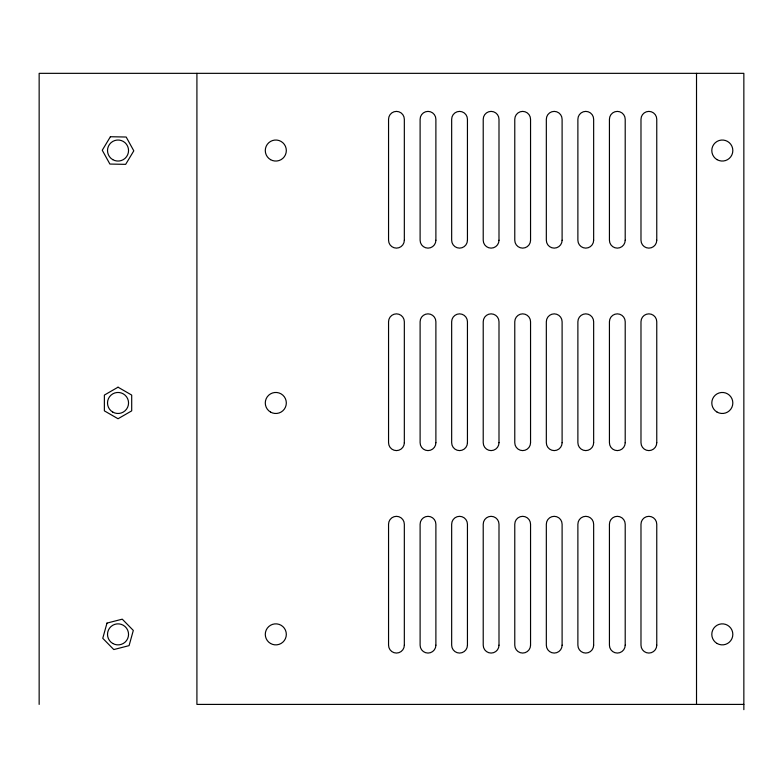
<?xml version="1.0" encoding="UTF-8"?>
<svg xmlns="http://www.w3.org/2000/svg" width="783" height="783" viewBox="0 0 783 783"><rect width="100%" height="100%" fill="white"/><g stroke="black" fill="none" stroke-linecap="round" stroke-linejoin="round"><path stroke-width="1.17" d="M743.85 704.406L196.915 704.406L196.915 73.338M743.85 709.662L743.85 73.338L39.15 73.338L39.15 704.406M696.518 73.338L696.518 704.406M106.987 623.102L102.759 638.302L113.799 649.567L129.078 645.632L133.316 630.432L122.265 619.167L106.987 623.102M110.403 136.731L102.26 150.248L109.894 164.058L125.662 164.352L133.805 150.835L126.18 137.025L110.403 136.731M118.037 387.194L104.374 395.082L104.374 410.86L118.037 418.748L131.701 410.86L131.701 395.082L118.037 387.194M656.761 240.234L656.761 119.28A7.889 7.889 0 0 0 648.872 111.392A7.889 7.889 0 0 0 640.983 119.28L640.983 240.234A7.889 7.889 0 0 0 648.872 248.123A7.889 7.889 0 0 0 656.761 240.234M656.761 442.708L656.761 321.744A7.889 7.889 0 0 0 648.872 313.856A7.889 7.889 0 0 0 640.983 321.744L640.983 442.708A7.889 7.889 0 0 0 648.872 450.597A7.889 7.889 0 0 0 656.761 442.708M656.761 645.172L656.761 524.219A7.889 7.889 0 0 0 648.872 516.33A7.889 7.889 0 0 0 640.983 524.219L640.983 645.172A7.889 7.889 0 0 0 648.872 653.061A7.889 7.889 0 0 0 656.761 645.172M625.206 240.234L625.206 119.28A7.889 7.889 0 0 0 617.317 111.392A7.889 7.889 0 0 0 609.428 119.28L609.428 240.234A7.889 7.889 0 0 0 617.317 248.123A7.889 7.889 0 0 0 625.206 240.234M625.206 442.708L625.206 321.744A7.889 7.889 0 0 0 617.317 313.856A7.889 7.889 0 0 0 609.428 321.744L609.428 442.708A7.889 7.889 0 0 0 617.317 450.597A7.889 7.889 0 0 0 625.206 442.708M625.206 645.172L625.206 524.219A7.889 7.889 0 0 0 617.317 516.33A7.889 7.889 0 0 0 609.428 524.219L609.428 645.172A7.889 7.889 0 0 0 617.317 653.061A7.889 7.889 0 0 0 625.206 645.172M593.651 240.234L593.651 119.28A7.889 7.889 0 0 0 585.772 111.392A7.889 7.889 0 0 0 577.883 119.28L577.883 240.234A7.889 7.889 0 0 0 585.772 248.123A7.889 7.889 0 0 0 593.651 240.234M593.651 442.708L593.651 321.744A7.889 7.889 0 0 0 585.772 313.856A7.889 7.889 0 0 0 577.883 321.744L577.883 442.708A7.889 7.889 0 0 0 585.772 450.597A7.889 7.889 0 0 0 593.651 442.708M593.651 645.172L593.651 524.219A7.889 7.889 0 0 0 585.772 516.33A7.889 7.889 0 0 0 577.883 524.219L577.883 645.172A7.889 7.889 0 0 0 585.772 653.061A7.889 7.889 0 0 0 593.651 645.172M562.106 240.234L562.106 119.28A7.889 7.889 0 0 0 554.217 111.392A7.889 7.889 0 0 0 546.328 119.28L546.328 240.234A7.889 7.889 0 0 0 554.217 248.123A7.889 7.889 0 0 0 562.106 240.234M562.106 442.708L562.106 321.744A7.889 7.889 0 0 0 554.217 313.856A7.889 7.889 0 0 0 546.328 321.744L546.328 442.708A7.889 7.889 0 0 0 554.217 450.597A7.889 7.889 0 0 0 562.106 442.708M562.106 645.172L562.106 524.219A7.889 7.889 0 0 0 554.217 516.33A7.889 7.889 0 0 0 546.328 524.219L546.328 645.172A7.889 7.889 0 0 0 554.217 653.061A7.889 7.889 0 0 0 562.106 645.172M530.551 240.234L530.551 119.28A7.889 7.889 0 0 0 522.662 111.392A7.889 7.889 0 0 0 514.774 119.28L514.774 240.234A7.889 7.889 0 0 0 522.662 248.123A7.889 7.889 0 0 0 530.551 240.234M530.551 442.708L530.551 321.744A7.889 7.889 0 0 0 522.662 313.856A7.889 7.889 0 0 0 514.774 321.744L514.774 442.708A7.889 7.889 0 0 0 522.662 450.597A7.889 7.889 0 0 0 530.551 442.708M530.551 645.172L530.551 524.219A7.889 7.889 0 0 0 522.662 516.33A7.889 7.889 0 0 0 514.774 524.219L514.774 645.172A7.889 7.889 0 0 0 522.662 653.061A7.889 7.889 0 0 0 530.551 645.172M498.996 240.234L498.996 119.28A7.889 7.889 0 0 0 491.107 111.392A7.889 7.889 0 0 0 483.219 119.28L483.219 240.234A7.889 7.889 0 0 0 491.107 248.123A7.889 7.889 0 0 0 498.996 240.234M498.996 442.708L498.996 321.744A7.889 7.889 0 0 0 491.107 313.856A7.889 7.889 0 0 0 483.219 321.744L483.219 442.708A7.889 7.889 0 0 0 491.107 450.597A7.889 7.889 0 0 0 498.996 442.708M498.996 645.172L498.996 524.219A7.889 7.889 0 0 0 491.107 516.33A7.889 7.889 0 0 0 483.219 524.219L483.219 645.172A7.889 7.889 0 0 0 491.107 653.061A7.889 7.889 0 0 0 498.996 645.172M467.441 240.234L467.441 119.28A7.889 7.889 0 0 0 459.552 111.392A7.889 7.889 0 0 0 451.664 119.28L451.664 240.234A7.889 7.889 0 0 0 459.552 248.123A7.889 7.889 0 0 0 467.441 240.234M467.441 442.708L467.441 321.744A7.889 7.889 0 0 0 459.552 313.856A7.889 7.889 0 0 0 451.664 321.744L451.664 442.708A7.889 7.889 0 0 0 459.552 450.597A7.889 7.889 0 0 0 467.441 442.708M467.441 645.172L467.441 524.219A7.889 7.889 0 0 0 459.552 516.33A7.889 7.889 0 0 0 451.664 524.219L451.664 645.172A7.889 7.889 0 0 0 459.552 653.061A7.889 7.889 0 0 0 467.441 645.172M435.886 240.234L435.886 119.28A7.889 7.889 0 0 0 427.998 111.392A7.889 7.889 0 0 0 420.109 119.28L420.109 240.234A7.889 7.889 0 0 0 427.998 248.123A7.889 7.889 0 0 0 435.886 240.234M435.886 442.708L435.886 321.744A7.889 7.889 0 0 0 427.998 313.856A7.889 7.889 0 0 0 420.109 321.744L420.109 442.708A7.889 7.889 0 0 0 427.998 450.597A7.889 7.889 0 0 0 435.886 442.708M435.886 645.172L435.886 524.219A7.889 7.889 0 0 0 427.998 516.33A7.889 7.889 0 0 0 420.109 524.219L420.109 645.172A7.889 7.889 0 0 0 427.998 653.061A7.889 7.889 0 0 0 435.886 645.172M404.331 240.234L404.331 119.28A7.889 7.889 0 0 0 396.443 111.392A7.889 7.889 0 0 0 388.554 119.28L388.554 240.234A7.889 7.889 0 0 0 396.443 248.123A7.889 7.889 0 0 0 404.331 240.234M404.331 442.708L404.331 321.744A7.889 7.889 0 0 0 396.443 313.856A7.889 7.889 0 0 0 388.554 321.744L388.554 442.708A7.889 7.889 0 0 0 396.443 450.597A7.889 7.889 0 0 0 404.331 442.708M404.331 645.172L404.331 524.219A7.889 7.889 0 0 0 396.443 516.33A7.889 7.889 0 0 0 388.554 524.219L388.554 645.172A7.889 7.889 0 0 0 396.443 653.061A7.889 7.889 0 0 0 404.331 645.172M270.546 643.479A10.522 10.522 0 0 0 286.324 634.367A10.522 10.522 0 0 0 270.546 625.255A10.522 10.522 0 0 0 270.546 643.479M270.546 412.083A10.522 10.522 0 0 0 286.324 402.971A10.522 10.522 0 0 0 270.546 393.859A10.522 10.522 0 0 0 270.546 412.083M270.546 159.654A10.522 10.522 0 0 0 286.324 150.542A10.522 10.522 0 0 0 270.546 141.429A10.522 10.522 0 0 0 270.546 159.654M717.062 159.654A10.522 10.522 0 0 0 732.829 150.542A10.522 10.522 0 0 0 717.062 141.429A10.522 10.522 0 0 0 717.062 159.654M717.062 412.083A10.522 10.522 0 0 0 732.829 402.971A10.522 10.522 0 0 0 717.062 393.859A10.522 10.522 0 0 0 717.062 412.083M717.062 643.479A10.522 10.522 0 0 0 732.829 634.367A10.522 10.522 0 0 0 717.062 625.255A10.522 10.522 0 0 0 717.062 643.479M112.772 412.083A10.522 10.522 0 0 0 128.549 402.971A10.522 10.522 0 0 0 112.772 393.859A10.522 10.522 0 0 0 112.772 412.083M112.772 643.479A10.522 10.522 0 0 0 128.549 634.367A10.522 10.522 0 0 0 112.772 625.255A10.522 10.522 0 0 0 112.772 643.479M112.772 159.654A10.522 10.522 0 0 0 128.549 150.542A10.522 10.522 0 0 0 112.772 141.429A10.522 10.522 0 0 0 112.772 159.654"/></g></svg>
